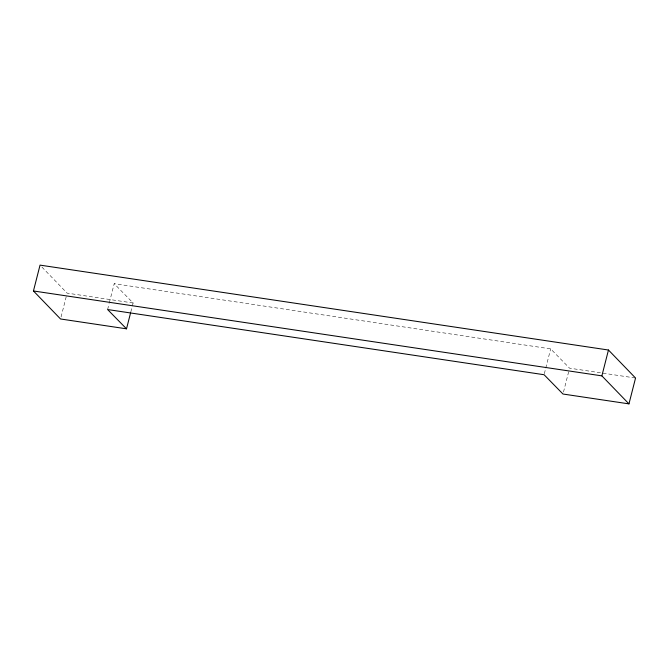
<?xml version="1.0" encoding="UTF-8"?>
<svg xmlns="http://www.w3.org/2000/svg" width="669" height="669" viewBox="0 0 669 669"><rect width="100%" height="100%" fill="white"/><g stroke="black" fill="none" stroke-linecap="round" stroke-linejoin="round"><path stroke-width="0.5" stroke-dasharray="3.35 2.51" d="M61.046 316.989L66.624 295.121M107.609 309.538L109.131 303.575M109.382 302.58L114.198 283.689L550.662 348.884L569.57 368.176L635.55 378.035M130.823 311.938L132.094 306.962M132.345 305.967L133.106 302.99L114.198 283.689M544.332 373.728L550.662 348.884M563.49 392.034L569.068 370.166M133.106 302.99L67.126 293.131L41.461 266.597"/><path stroke-width="1" d="M126.516 328.83L60.536 318.979L33.45 290.965L40.04 265.125L608.464 350.021L635.55 378.035L628.96 403.875L562.98 394.024L544.081 374.724L107.609 309.538L126.516 328.83L130.572 312.925M628.96 403.875L601.874 375.869L608.464 350.021M33.45 290.965L601.874 375.869"/></g></svg>
